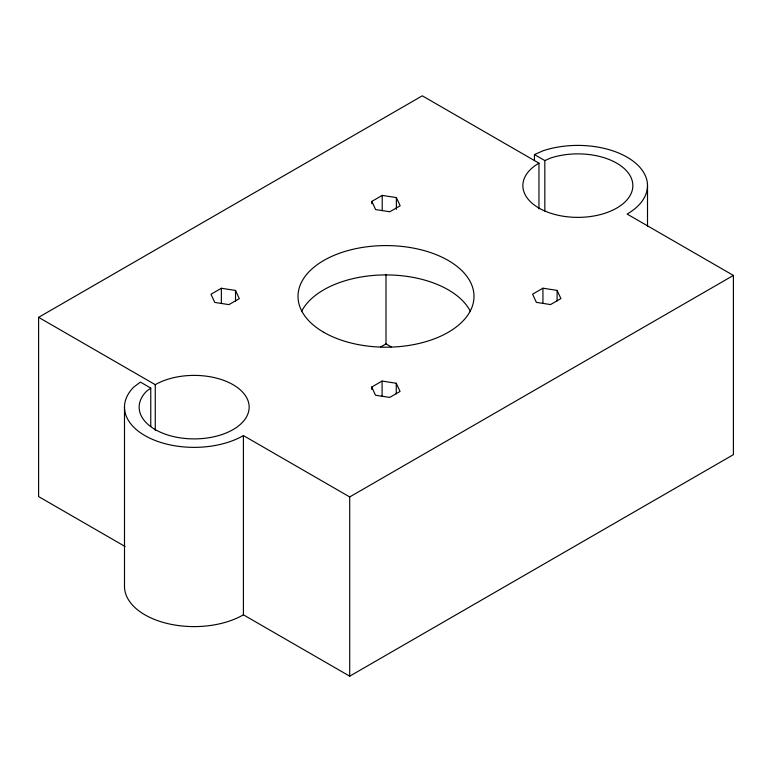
<?xml version="1.0" encoding="UTF-8"?>
<svg xmlns="http://www.w3.org/2000/svg" width="772" height="772" viewBox="0 0 772 772"><rect width="100%" height="100%" fill="white"/><g stroke="black" fill="none" stroke-linecap="round" stroke-linejoin="round"><path stroke-width="1.16" d="M124.495 407.143L124.495 586.382A69.663 40.221 0 0 0 167.495 623.535A69.663 40.221 0 0 0 243.412 614.821L349.706 676.185L733.4 454.66L733.4 275.43L349.706 496.946L243.412 435.582A69.663 40.221 0 0 1 151.746 439.056A69.663 40.221 0 0 1 133.826 387.033L140.388 382.092L150.762 388.075L146.526 391.269A54.995 31.748 0 0 0 189.362 438.776A54.995 31.748 0 0 0 245.834 396.287A54.995 31.748 0 0 0 155.268 384.688L38.6 317.34L38.6 496.57L125.054 546.489M38.6 317.34L422.294 95.815L538.962 163.172A54.995 31.748 0 0 0 559.034 215.456A54.995 31.748 0 0 0 632.635 182.848A54.995 31.748 0 0 0 550.349 158.125L544.829 160.566L534.456 154.583L534.456 160.595M221.352 288.265L210.988 294.257L214.78 302.431L228.946 304.622L239.32 298.639L235.518 290.455L221.352 288.265L221.352 303.521M371.834 201.386L382.208 195.403L396.374 197.593L400.166 205.767L389.792 211.76L375.626 209.569L371.834 201.386L371.834 203.74M380.789 346.908L386 343.897L391.211 346.908M371.718 387.052L382.092 381.069L396.258 383.259L400.05 391.443L389.686 397.426L375.52 395.235L371.718 387.052L371.718 389.406M542.938 288.207L532.574 294.19L536.366 302.373L550.533 304.564L560.906 298.571L557.104 290.397L542.938 288.207L542.938 303.454M534.456 154.583L543.015 150.791A69.663 40.221 0 0 1 633.117 161.136A69.663 40.221 0 0 1 627.105 214.056L733.4 275.43M647.505 185.618L647.505 226.514M557.104 290.397L557.104 300.955M544.829 160.566L544.829 211.094M538.962 163.172L538.962 208.874M396.374 197.593L396.374 209.328M396.258 383.259L396.258 393.817M386 274.349L386 343.897M382.208 195.403L382.208 210.66M382.092 381.069L382.092 396.325M349.706 496.946L349.706 676.185M243.412 435.582L243.412 614.821M235.518 290.455L235.518 301.022M155.268 384.688L155.268 430.4M150.762 388.075L150.762 426.569M301.476 311.589A87.998 50.807 0 0 1 386 274.919A87.998 50.807 0 0 1 470.524 311.589M323.777 332.307A87.998 50.807 0 0 0 470.997 309.533A87.998 50.807 0 0 0 363.226 247.31A87.998 50.807 0 0 0 323.777 332.307"/></g></svg>
